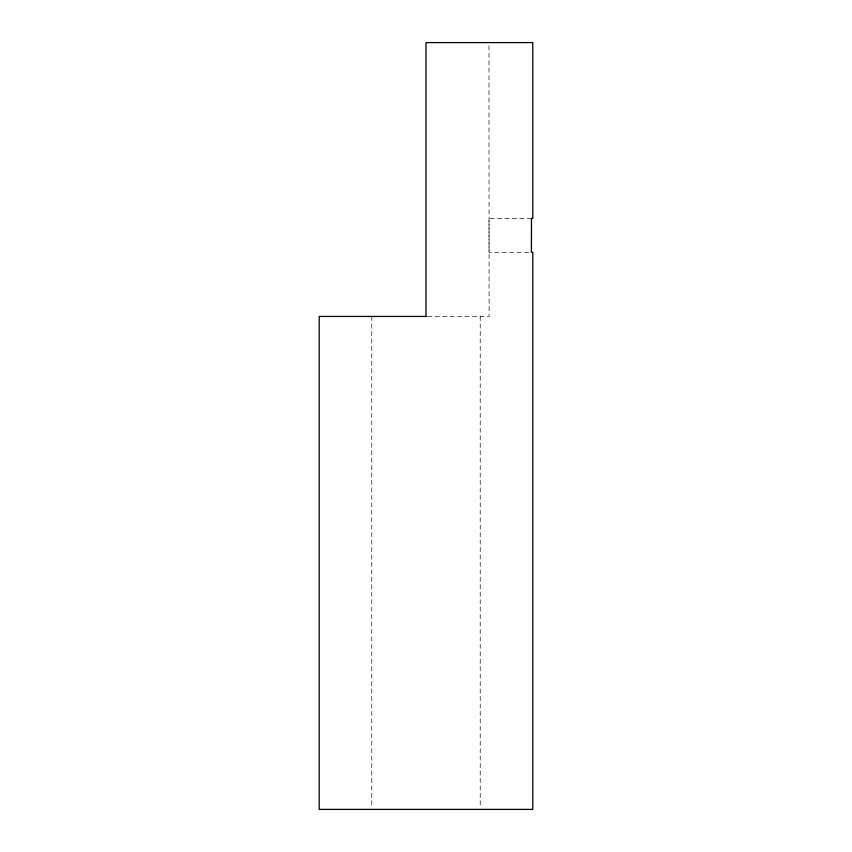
<?xml version="1.0" encoding="UTF-8"?>
<svg xmlns="http://www.w3.org/2000/svg" width="852" height="852" viewBox="0 0 852 852"><rect width="100%" height="100%" fill="white"/><g stroke="black" fill="none" stroke-linecap="round" stroke-linejoin="round"><path stroke-width="0.64" stroke-dasharray="4.26 3.19" d="M531.467 218.4L489.005 218.421L489.027 252.373L528.815 252.352M427.747 316.454L489.101 316.454L488.984 45.262M480.219 316.454L480.219 808.069M371.781 316.454L371.781 808.069"/><path stroke-width="1.28" d="M426.735 316.454L319.202 316.454L319.202 809.4L532.798 809.4L532.798 252.352L531.403 252.352L531.467 218.4L532.798 218.4L532.798 42.6L426 42.6L426 316.454"/></g></svg>
